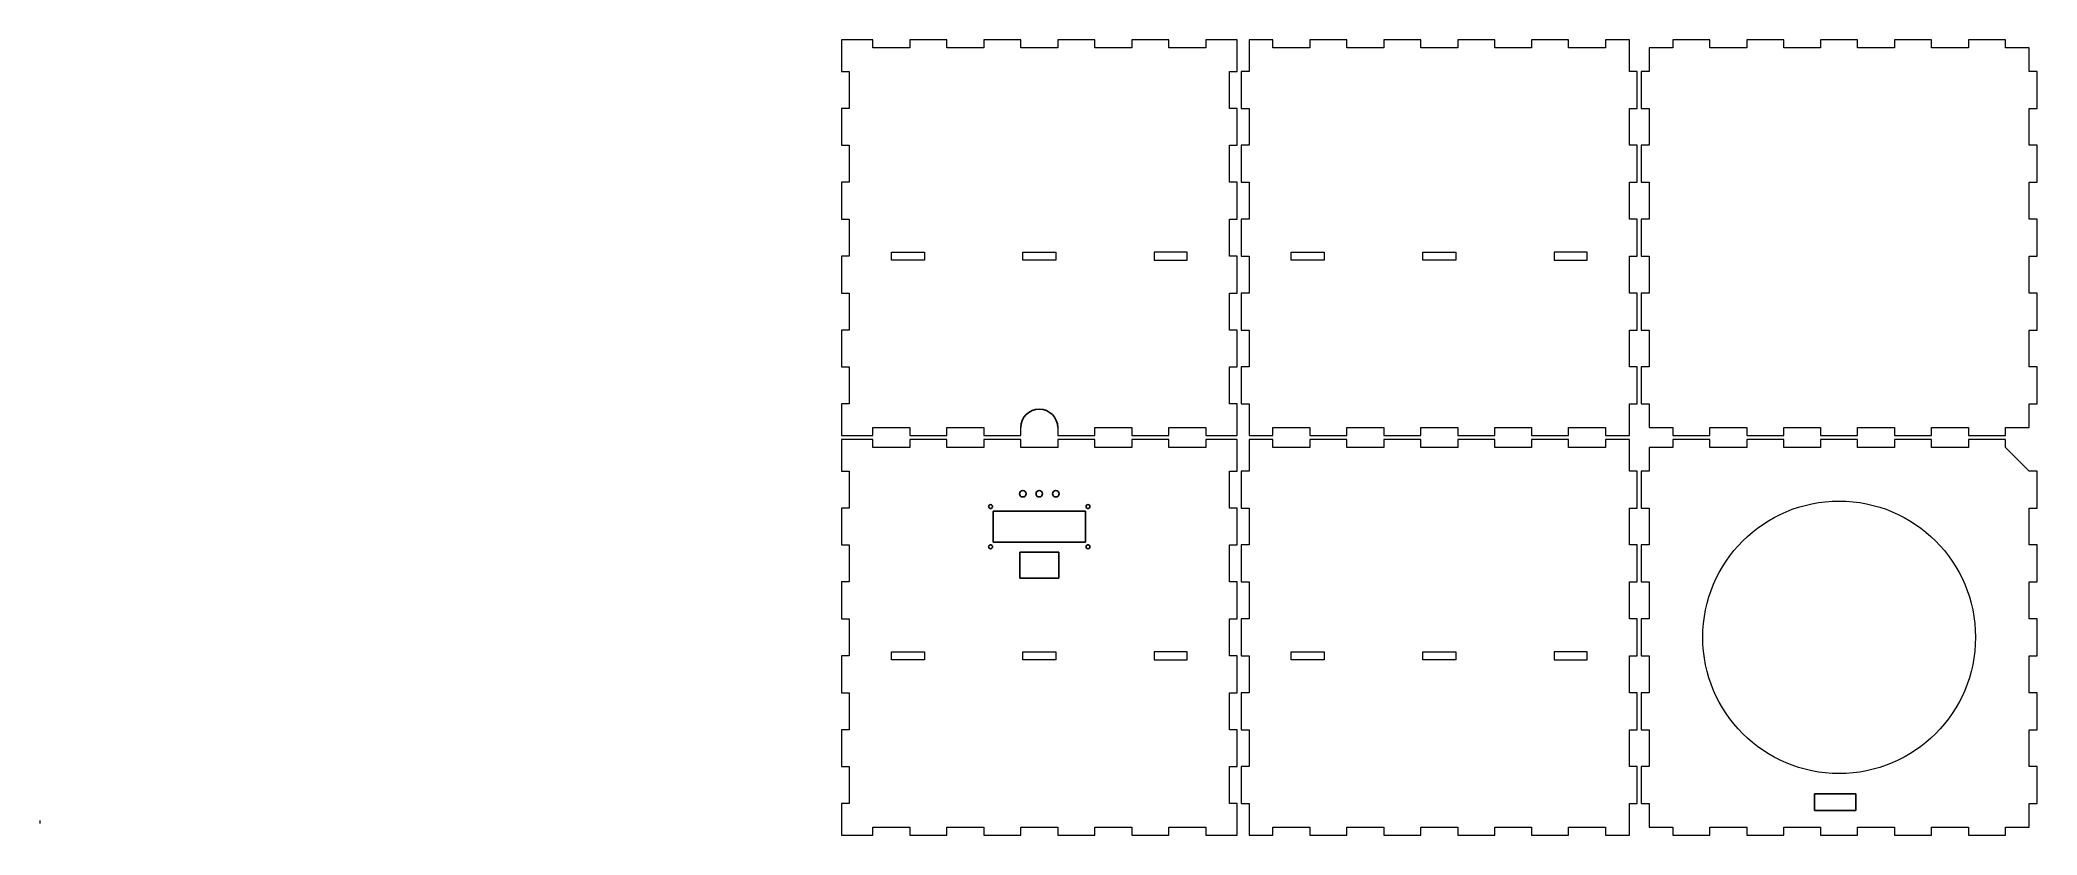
# Model space of a CAD drawing. Header units: inches. Extents: x -24.3 to 36.2, y 0.1 to 24.2.
import ezdxf

# ---------------------------------------------------------------- set-up
doc = ezdxf.new("R2010")
doc.units = ezdxf.units.IN
doc.header["$MEASUREMENT"] = 0
for name, color, linetype in [('back_outsideCutPath', 7, 'CONTINUOUS'), ('bottom_outsideCutPath', 7, 'CONTINUOUS'), ('front_outsideCutPath', 7, 'CONTINUOUS'), ('left_outsideCutPath', 7, 'CONTINUOUS'), ('right_outsideCutPath', 7, 'CONTINUOUS'), ('top_outsideCutPath', 7, 'CONTINUOUS')]:
    doc.layers.add(name, color=color, linetype=linetype)

msp = doc.modelspace()

# ---------------------------------------------------------------- linework, layer by layer
at = {"layer": 'back_outsideCutPath', "lineweight": 0}
for p, q in [((0, 24.25), (0, 23.2945)), ((0.9555, 24.25), (0, 24.25)), ((0.9555, 24.014), (0.9555, 24.25)), ((3.1975, 24.25), (2.0765, 24.25)), ((2.0765, 24.25), (2.0765, 24.014)), ((3.1975, 24.014), (3.1975, 24.25)), ((5.4395, 24.25), (4.3185, 24.25)), ((4.3185, 24.25), (4.3185, 24.014)), ((5.4395, 24.014), (5.4395, 24.25)), ((7.6815, 24.25), (6.5605, 24.25)), ((6.5605, 24.25), (6.5605, 24.014)), ((7.6815, 24.014), (7.6815, 24.25)), ((9.9235, 24.25), (8.8025, 24.25)), ((8.8025, 24.25), (8.8025, 24.014)), ((9.9235, 24.014), (9.9235, 24.25)), ((12, 24.25), (11.0445, 24.25)), ((11.0445, 24.25), (11.0445, 24.014)), ((12, 23.2945), (12, 24.25)), ((2.0765, 24.014), (0.9555, 24.014)), ((4.3185, 24.014), (3.1975, 24.014)), ((6.5605, 24.014), (5.4395, 24.014)), ((8.8025, 24.014), (7.6815, 24.014)), ((11.0445, 24.014), (9.9235, 24.014)), ((0, 23.2945), (0.236, 23.2945)), ((0.236, 23.2945), (0.236, 22.1735)), ((11.764, 22.1735), (11.764, 23.2945)), ((11.764, 23.2945), (12, 23.2945)), ((0.236, 22.1735), (0, 22.1735)), ((0, 22.1735), (0, 21.0525)), ((12, 22.1735), (11.764, 22.1735)), ((12, 21.0525), (12, 22.1735)), ((0, 21.0525), (0.236, 21.0525)), ((0.236, 21.0525), (0.236, 19.9315)), ((11.764, 19.9315), (11.764, 21.0525)), ((11.764, 21.0525), (12, 21.0525)), ((0.236, 19.9315), (0, 19.9315)), ((0, 19.9315), (0, 18.8105)), ((12, 19.9315), (11.764, 19.9315)), ((12, 18.8105), (12, 19.9315)), ((0, 18.8105), (0.236, 18.8105)), ((0.236, 18.8105), (0.236, 17.6895)), ((11.764, 17.6895), (11.764, 18.8105)), ((11.764, 18.8105), (12, 18.8105)), ((0.236, 17.6895), (0, 17.6895)), ((0, 17.6895), (0, 16.5685)), ((12, 17.6895), (11.764, 17.6895)), ((12, 16.5685), (12, 17.6895)), ((0, 16.5685), (0.236, 16.5685)), ((0.236, 16.5685), (0.236, 15.4475)), ((11.764, 15.4475), (11.764, 16.5685)), ((11.764, 16.5685), (12, 16.5685)), ((0.236, 15.4475), (0, 15.4475)), ((0, 15.4475), (0, 14.3265)), ((12, 15.4475), (11.764, 15.4475)), ((12, 14.3265), (12, 15.4475)), ((0, 14.3265), (0.236, 14.3265)), ((0.236, 14.3265), (0.236, 13.2055)), ((11.764, 13.2055), (11.764, 14.3265)), ((11.764, 14.3265), (12, 14.3265)), ((0.236, 13.2055), (0, 13.2055)), ((0, 13.2055), (0, 12.25)), ((12, 13.2055), (11.764, 13.2055)), ((12, 12.25), (12, 13.2055)), ((0, 12.25), (0.9555, 12.25)), ((0.9555, 12.25), (0.9555, 12.486)), ((0.9555, 12.486), (2.0765, 12.486)), ((2.0765, 12.486), (2.0765, 12.25)), ((2.0765, 12.25), (3.1975, 12.25)), ((3.1975, 12.25), (3.1975, 12.486)), ((3.1975, 12.486), (4.3185, 12.486)), ((4.3185, 12.486), (4.3185, 12.25)), ((4.3185, 12.25), (5.4395, 12.25)), ((5.4395, 12.25), (5.4395, 12.486)), ((6.5605, 12.486), (6.5605, 12.25)), ((6.5605, 12.25), (7.6815, 12.25)), ((7.6815, 12.25), (7.6815, 12.486)), ((7.6815, 12.486), (8.8025, 12.486)), ((8.8025, 12.486), (8.8025, 12.25)), ((8.8025, 12.25), (9.9235, 12.25)), ((9.9235, 12.25), (9.9235, 12.486)), ((9.9235, 12.486), (11.0445, 12.486)), ((11.0445, 12.486), (11.0445, 12.25)), ((11.0445, 12.25), (12, 12.25))]:
    msp.add_line(p, q, dxfattribs=at)
at = {"layer": 'back_outsideCutPath', "linetype": 'Continuous', "lineweight": 0}
for p, q in [((1.516, 17.814), (2.516, 17.814)), ((1.516, 17.564), (1.516, 17.814)), ((2.516, 17.564), (1.516, 17.564)), ((2.516, 17.814), (2.516, 17.564)), ((5.5, 17.564), (5.5, 17.814)), ((5.5, 17.814), (6, 17.814)), ((6.5, 17.564), (5.5, 17.564)), ((6, 17.814), (6.5, 17.814)), ((6.5, 17.814), (6.5, 17.564)), ((10.484, 17.814), (9.484, 17.814)), ((9.484, 17.814), (9.484, 17.564)), ((9.484, 17.564), (10.484, 17.564)), ((10.484, 17.564), (10.484, 17.814))]:
    msp.add_line(p, q, dxfattribs=at)
at = {"layer": 'back_outsideCutPath', "linetype": 'Continuous'}
msp.add_arc((6, 12.486), 0.5605, 0, 180, dxfattribs=at)
at = {"layer": 'bottom_outsideCutPath', "lineweight": 0}
for p, q in [((26.3265, 24.25), (25.2055, 24.25)), ((25.2055, 24.25), (25.2055, 24.014)), ((26.3265, 24.014), (26.3265, 24.25)), ((28.5685, 24.25), (27.4475, 24.25)), ((27.4475, 24.25), (27.4475, 24.014)), ((28.5685, 24.014), (28.5685, 24.25)), ((30.8105, 24.25), (29.6895, 24.25)), ((29.6895, 24.25), (29.6895, 24.014)), ((30.8105, 24.014), (30.8105, 24.25)), ((33.0525, 24.25), (31.9315, 24.25)), ((31.9315, 24.25), (31.9315, 24.014)), ((33.0525, 24.014), (33.0525, 24.25)), ((35.2945, 24.25), (34.1735, 24.25)), ((34.1735, 24.25), (34.1735, 24.014)), ((35.2945, 24.014), (35.2945, 24.25)), ((24.486, 24.014), (24.486, 23.2945)), ((25.2055, 24.014), (24.486, 24.014)), ((27.4475, 24.014), (26.3265, 24.014)), ((29.6895, 24.014), (28.5685, 24.014)), ((31.9315, 24.014), (30.8105, 24.014)), ((34.1735, 24.014), (33.0525, 24.014)), ((36.014, 24.014), (35.2945, 24.014)), ((36.014, 23.2945), (36.014, 24.014)), ((24.486, 23.2945), (24.25, 23.2945)), ((24.25, 23.2945), (24.25, 22.1735)), ((36.25, 23.2945), (36.014, 23.2945)), ((36.25, 22.1735), (36.25, 23.2945)), ((24.25, 22.1735), (24.486, 22.1735)), ((24.486, 22.1735), (24.486, 21.0525)), ((36.014, 21.0525), (36.014, 22.1735)), ((36.014, 22.1735), (36.25, 22.1735)), ((24.486, 21.0525), (24.25, 21.0525)), ((24.25, 21.0525), (24.25, 19.9315)), ((36.25, 21.0525), (36.014, 21.0525)), ((36.25, 19.9315), (36.25, 21.0525)), ((24.25, 19.9315), (24.486, 19.9315)), ((24.486, 19.9315), (24.486, 18.8105)), ((36.014, 18.8105), (36.014, 19.9315)), ((36.014, 19.9315), (36.25, 19.9315)), ((24.486, 18.8105), (24.25, 18.8105)), ((24.25, 18.8105), (24.25, 17.6895)), ((36.25, 18.8105), (36.014, 18.8105)), ((36.25, 17.6895), (36.25, 18.8105)), ((24.25, 17.6895), (24.486, 17.6895)), ((24.486, 17.6895), (24.486, 16.5685)), ((36.014, 16.5685), (36.014, 17.6895)), ((36.014, 17.6895), (36.25, 17.6895)), ((24.486, 16.5685), (24.25, 16.5685)), ((24.25, 16.5685), (24.25, 15.4475)), ((36.25, 16.5685), (36.014, 16.5685)), ((36.25, 15.4475), (36.25, 16.5685)), ((24.25, 15.4475), (24.486, 15.4475)), ((24.486, 15.4475), (24.486, 14.3265)), ((36.014, 14.3265), (36.014, 15.4475)), ((36.014, 15.4475), (36.25, 15.4475)), ((24.486, 14.3265), (24.25, 14.3265)), ((24.25, 14.3265), (24.25, 13.2055)), ((36.25, 14.3265), (36.014, 14.3265)), ((36.25, 13.2055), (36.25, 14.3265)), ((24.25, 13.2055), (24.486, 13.2055)), ((24.486, 13.2055), (24.486, 12.486)), ((36.014, 12.486), (36.014, 13.2055)), ((36.014, 13.2055), (36.25, 13.2055)), ((24.486, 12.486), (25.2055, 12.486)), ((25.2055, 12.486), (25.2055, 12.25)), ((25.2055, 12.25), (26.3265, 12.25)), ((26.3265, 12.25), (26.3265, 12.486)), ((26.3265, 12.486), (27.4475, 12.486)), ((27.4475, 12.486), (27.4475, 12.25)), ((27.4475, 12.25), (28.5685, 12.25)), ((28.5685, 12.25), (28.5685, 12.486)), ((28.5685, 12.486), (29.6895, 12.486)), ((29.6895, 12.486), (29.6895, 12.25)), ((29.6895, 12.25), (30.8105, 12.25)), ((30.8105, 12.25), (30.8105, 12.486)), ((30.8105, 12.486), (31.9315, 12.486)), ((31.9315, 12.486), (31.9315, 12.25)), ((31.9315, 12.25), (33.0525, 12.25)), ((33.0525, 12.25), (33.0525, 12.486)), ((33.0525, 12.486), (34.1735, 12.486)), ((34.1735, 12.486), (34.1735, 12.25)), ((34.1735, 12.25), (35.2945, 12.25)), ((35.2945, 12.25), (35.2945, 12.486)), ((35.2945, 12.486), (36.014, 12.486))]:
    msp.add_line(p, q, dxfattribs=at)
at = {"layer": 'bottom_outsideCutPath', "linetype": 'Continuous'}
for p, q in [((35.2945, 11.889), (36.014, 11.1695)), ((30.25, 1.375), (29.5, 1.375)), ((29.5, 1.375), (29.5, 0.875)), ((30.76, 1.375), (30.25, 1.375)), ((30.76, 0.875), (30.76, 1.375)), ((29.5, 0.875), (30.76, 0.875))]:
    msp.add_line(p, q, dxfattribs=at)
at = {"layer": 'front_outsideCutPath', "lineweight": 0}
for p, q in [((0, 12.125), (0, 11.1695)), ((0.9555, 12.125), (0, 12.125)), ((0.9555, 11.889), (0.9555, 12.125)), ((3.1975, 12.125), (2.0765, 12.125)), ((2.0765, 12.125), (2.0765, 11.889)), ((3.1975, 11.889), (3.1975, 12.125)), ((5.4395, 12.125), (4.3185, 12.125)), ((4.3185, 12.125), (4.3185, 11.889)), ((5.4395, 11.889), (5.4395, 12.125)), ((7.6815, 12.125), (6.5605, 12.125)), ((6.5605, 12.125), (6.5605, 11.889)), ((7.6815, 11.889), (7.6815, 12.125)), ((9.9235, 12.125), (8.8025, 12.125)), ((8.8025, 12.125), (8.8025, 11.889)), ((9.9235, 11.889), (9.9235, 12.125)), ((12, 12.125), (11.0445, 12.125)), ((11.0445, 12.125), (11.0445, 11.889)), ((12, 11.1695), (12, 12.125)), ((2.0765, 11.889), (0.9555, 11.889)), ((4.3185, 11.889), (3.1975, 11.889)), ((6.5605, 11.889), (5.4395, 11.889)), ((8.8025, 11.889), (7.6815, 11.889)), ((11.0445, 11.889), (9.9235, 11.889)), ((0, 11.1695), (0.236, 11.1695)), ((0.236, 11.1695), (0.236, 10.0485)), ((11.764, 10.0485), (11.764, 11.1695)), ((11.764, 11.1695), (12, 11.1695)), ((0.236, 10.0485), (0, 10.0485)), ((0, 10.0485), (0, 8.9275)), ((12, 10.0485), (11.764, 10.0485)), ((12, 8.9275), (12, 10.0485)), ((0, 8.9275), (0.236, 8.9275)), ((0.236, 8.9275), (0.236, 7.8065)), ((11.764, 7.8065), (11.764, 8.9275)), ((11.764, 8.9275), (12, 8.9275)), ((0.236, 7.8065), (0, 7.8065)), ((0, 7.8065), (0, 6.6855)), ((12, 7.8065), (11.764, 7.8065)), ((12, 6.6855), (12, 7.8065)), ((0, 6.6855), (0.236, 6.6855)), ((0.236, 6.6855), (0.236, 5.5645)), ((11.764, 5.5645), (11.764, 6.6855)), ((11.764, 6.6855), (12, 6.6855)), ((0.236, 5.5645), (0, 5.5645)), ((0, 5.5645), (0, 4.4435)), ((12, 5.5645), (11.764, 5.5645)), ((12, 4.4435), (12, 5.5645)), ((0, 4.4435), (0.236, 4.4435)), ((0.236, 4.4435), (0.236, 3.3225)), ((11.764, 3.3225), (11.764, 4.4435)), ((11.764, 4.4435), (12, 4.4435)), ((0.236, 3.3225), (0, 3.3225)), ((0, 3.3225), (0, 2.2015)), ((12, 3.3225), (11.764, 3.3225)), ((12, 2.2015), (12, 3.3225)), ((0, 2.2015), (0.236, 2.2015)), ((0.236, 2.2015), (0.236, 1.0805)), ((11.764, 1.0805), (11.764, 2.2015)), ((11.764, 2.2015), (12, 2.2015)), ((0.236, 1.0805), (0, 1.0805)), ((0, 1.0805), (0, 0.125)), ((12, 1.0805), (11.764, 1.0805)), ((12, 0.125), (12, 1.0805)), ((0, 0.125), (0.9555, 0.125)), ((0.9555, 0.125), (0.9555, 0.361)), ((0.9555, 0.361), (2.0765, 0.361)), ((2.0765, 0.361), (2.0765, 0.125)), ((2.0765, 0.125), (3.1975, 0.125)), ((3.1975, 0.125), (3.1975, 0.361)), ((3.1975, 0.361), (4.3185, 0.361)), ((4.3185, 0.361), (4.3185, 0.125)), ((4.3185, 0.125), (5.4395, 0.125)), ((5.4395, 0.125), (5.4395, 0.361)), ((5.4395, 0.361), (6.5605, 0.361)), ((6.5605, 0.361), (6.5605, 0.125)), ((6.5605, 0.125), (7.6815, 0.125)), ((7.6815, 0.125), (7.6815, 0.361)), ((7.6815, 0.361), (8.8025, 0.361)), ((8.8025, 0.361), (8.8025, 0.125)), ((8.8025, 0.125), (9.9235, 0.125)), ((9.9235, 0.125), (9.9235, 0.361)), ((9.9235, 0.361), (11.0445, 0.361)), ((11.0445, 0.361), (11.0445, 0.125)), ((11.0445, 0.125), (12, 0.125))]:
    msp.add_line(p, q, dxfattribs=at)
at = {"layer": 'front_outsideCutPath', "linetype": 'Continuous'}
for p, q in [((4.6, 9.007), (4.6, 9.957)), ((4.6, 9.957), (7.4, 9.957)), ((7.4, 9.957), (7.4, 9.007)), ((6, 9.007), (4.6, 9.007)), ((5.4078, 8.707), (5.4078, 7.9196)), ((5.4078, 8.707), (6.5889, 8.707)), ((7.4, 9.007), (6, 9.007)), ((6.5889, 7.9196), (6.5889, 8.707)), ((5.4078, 7.9196), (6.5889, 7.9196))]:
    msp.add_line(p, q, dxfattribs=at)
at = {"layer": 'front_outsideCutPath', "linetype": 'Continuous', "lineweight": 0}
for p, q in [((1.516, 5.689), (2.516, 5.689)), ((1.516, 5.439), (1.516, 5.689)), ((2.516, 5.689), (2.516, 5.439)), ((5.5, 5.439), (5.5, 5.689)), ((5.5, 5.689), (6, 5.689)), ((6, 5.689), (6.5, 5.689)), ((6.5, 5.689), (6.5, 5.439)), ((10.484, 5.689), (9.484, 5.689)), ((9.484, 5.689), (9.484, 5.439)), ((10.484, 5.439), (10.484, 5.689)), ((17.625, 5.439), (17.625, 5.689)), ((17.625, 5.689), (18.125, 5.689)), ((18.125, 5.689), (18.625, 5.689)), ((18.625, 5.689), (18.625, 5.439)), ((22.609, 5.689), (21.609, 5.689)), ((21.609, 5.689), (21.609, 5.439)), ((22.609, 5.439), (22.609, 5.689)), ((2.516, 5.439), (1.516, 5.439)), ((6.5, 5.439), (5.5, 5.439)), ((9.484, 5.439), (10.484, 5.439)), ((18.625, 5.439), (17.625, 5.439)), ((21.609, 5.439), (22.609, 5.439))]:
    msp.add_line(p, q, dxfattribs=at)
at = {"layer": 'front_outsideCutPath', "linetype": 'Continuous'}
for centre, radius in [((5.5, 10.482), 0.0985), ((6, 10.482), 0.0985), ((6.5, 10.482), 0.0985), ((4.5236, 10.0922), 0.0591), ((7.4764, 10.0922), 0.0591), ((4.5236, 8.8718), 0.0591), ((7.4764, 8.8718), 0.0591)]:
    msp.add_circle(centre, radius, dxfattribs=at)
at = {"layer": 'left_outsideCutPath', "lineweight": 0}
for p, q in [((12.361, 12.125), (12.361, 11.1695)), ((13.0805, 12.125), (12.361, 12.125)), ((13.0805, 11.889), (13.0805, 12.125)), ((15.3225, 12.125), (14.2015, 12.125)), ((14.2015, 12.125), (14.2015, 11.889)), ((15.3225, 11.889), (15.3225, 12.125)), ((17.5645, 12.125), (16.4435, 12.125)), ((16.4435, 12.125), (16.4435, 11.889)), ((17.5645, 11.889), (17.5645, 12.125)), ((19.8065, 12.125), (18.6855, 12.125)), ((18.6855, 12.125), (18.6855, 11.889)), ((19.8065, 11.889), (19.8065, 12.125)), ((22.0485, 12.125), (20.9275, 12.125)), ((20.9275, 12.125), (20.9275, 11.889)), ((22.0485, 11.889), (22.0485, 12.125)), ((23.889, 12.125), (23.1695, 12.125)), ((23.1695, 12.125), (23.1695, 11.889)), ((23.889, 11.1695), (23.889, 12.125)), ((14.2015, 11.889), (13.0805, 11.889)), ((16.4435, 11.889), (15.3225, 11.889)), ((18.6855, 11.889), (17.5645, 11.889)), ((20.9275, 11.889), (19.8065, 11.889)), ((23.1695, 11.889), (22.0485, 11.889)), ((12.361, 11.1695), (12.125, 11.1695)), ((12.125, 11.1695), (12.125, 10.0485)), ((24.125, 11.1695), (23.889, 11.1695)), ((24.125, 10.0485), (24.125, 11.1695)), ((12.125, 10.0485), (12.361, 10.0485)), ((12.361, 10.0485), (12.361, 8.9275)), ((23.889, 8.9275), (23.889, 10.0485)), ((23.889, 10.0485), (24.125, 10.0485)), ((12.361, 8.9275), (12.125, 8.9275)), ((12.125, 8.9275), (12.125, 7.8065)), ((24.125, 8.9275), (23.889, 8.9275)), ((24.125, 7.8065), (24.125, 8.9275)), ((12.125, 7.8065), (12.361, 7.8065)), ((12.361, 7.8065), (12.361, 6.6855)), ((23.889, 6.6855), (23.889, 7.8065)), ((23.889, 7.8065), (24.125, 7.8065)), ((12.361, 6.6855), (12.125, 6.6855)), ((12.125, 6.6855), (12.125, 5.5645)), ((24.125, 6.6855), (23.889, 6.6855)), ((24.125, 5.5645), (24.125, 6.6855)), ((12.125, 5.5645), (12.361, 5.5645)), ((12.361, 5.5645), (12.361, 4.4435)), ((23.889, 4.4435), (23.889, 5.5645)), ((23.889, 5.5645), (24.125, 5.5645)), ((12.361, 4.4435), (12.125, 4.4435)), ((12.125, 4.4435), (12.125, 3.3225)), ((24.125, 4.4435), (23.889, 4.4435)), ((24.125, 3.3225), (24.125, 4.4435)), ((12.125, 3.3225), (12.361, 3.3225)), ((12.361, 3.3225), (12.361, 2.2015)), ((23.889, 2.2015), (23.889, 3.3225)), ((23.889, 3.3225), (24.125, 3.3225)), ((12.361, 2.2015), (12.125, 2.2015)), ((12.125, 2.2015), (12.125, 1.0805)), ((24.125, 2.2015), (23.889, 2.2015)), ((24.125, 1.0805), (24.125, 2.2015)), ((12.125, 1.0805), (12.361, 1.0805)), ((12.361, 1.0805), (12.361, 0.125)), ((23.889, 0.125), (23.889, 1.0805)), ((23.889, 1.0805), (24.125, 1.0805)), ((12.361, 0.125), (13.0805, 0.125)), ((13.0805, 0.125), (13.0805, 0.361)), ((13.0805, 0.361), (14.2015, 0.361)), ((14.2015, 0.361), (14.2015, 0.125)), ((14.2015, 0.125), (15.3225, 0.125)), ((15.3225, 0.125), (15.3225, 0.361)), ((15.3225, 0.361), (16.4435, 0.361)), ((16.4435, 0.361), (16.4435, 0.125)), ((16.4435, 0.125), (17.5645, 0.125)), ((17.5645, 0.125), (17.5645, 0.361)), ((17.5645, 0.361), (18.6855, 0.361)), ((18.6855, 0.361), (18.6855, 0.125)), ((18.6855, 0.125), (19.8065, 0.125)), ((19.8065, 0.125), (19.8065, 0.361)), ((19.8065, 0.361), (20.9275, 0.361)), ((20.9275, 0.361), (20.9275, 0.125)), ((20.9275, 0.125), (22.0485, 0.125)), ((22.0485, 0.125), (22.0485, 0.361)), ((22.0485, 0.361), (23.1695, 0.361)), ((23.1695, 0.361), (23.1695, 0.125)), ((23.1695, 0.125), (23.889, 0.125))]:
    msp.add_line(p, q, dxfattribs=at)
at = {"layer": 'left_outsideCutPath', "linetype": 'Continuous', "lineweight": 0}
for p, q in [((13.641, 5.689), (14.641, 5.689)), ((13.641, 5.439), (13.641, 5.689)), ((14.641, 5.689), (14.641, 5.439)), ((14.641, 5.439), (13.641, 5.439))]:
    msp.add_line(p, q, dxfattribs=at)
at = {"layer": 'right_outsideCutPath', "lineweight": 0}
for p, q in [((12.361, 24.25), (12.361, 23.2945)), ((13.0805, 24.25), (12.361, 24.25)), ((13.0805, 24.014), (13.0805, 24.25)), ((15.3225, 24.25), (14.2015, 24.25)), ((14.2015, 24.25), (14.2015, 24.014)), ((15.3225, 24.014), (15.3225, 24.25)), ((17.5645, 24.25), (16.4435, 24.25)), ((16.4435, 24.25), (16.4435, 24.014)), ((17.5645, 24.014), (17.5645, 24.25)), ((19.8065, 24.25), (18.6855, 24.25)), ((18.6855, 24.25), (18.6855, 24.014)), ((19.8065, 24.014), (19.8065, 24.25)), ((22.0485, 24.25), (20.9275, 24.25)), ((20.9275, 24.25), (20.9275, 24.014)), ((22.0485, 24.014), (22.0485, 24.25)), ((23.889, 24.25), (23.1695, 24.25)), ((23.1695, 24.25), (23.1695, 24.014)), ((23.889, 23.2945), (23.889, 24.25)), ((14.2015, 24.014), (13.0805, 24.014)), ((16.4435, 24.014), (15.3225, 24.014)), ((18.6855, 24.014), (17.5645, 24.014)), ((20.9275, 24.014), (19.8065, 24.014)), ((23.1695, 24.014), (22.0485, 24.014)), ((12.361, 23.2945), (12.125, 23.2945)), ((12.125, 23.2945), (12.125, 22.1735)), ((24.125, 23.2945), (23.889, 23.2945)), ((24.125, 22.1735), (24.125, 23.2945)), ((12.125, 22.1735), (12.361, 22.1735)), ((12.361, 22.1735), (12.361, 21.0525)), ((23.889, 21.0525), (23.889, 22.1735)), ((23.889, 22.1735), (24.125, 22.1735)), ((12.361, 21.0525), (12.125, 21.0525)), ((12.125, 21.0525), (12.125, 19.9315)), ((24.125, 21.0525), (23.889, 21.0525)), ((24.125, 19.9315), (24.125, 21.0525)), ((12.125, 19.9315), (12.361, 19.9315)), ((12.361, 19.9315), (12.361, 18.8105)), ((23.889, 18.8105), (23.889, 19.9315)), ((23.889, 19.9315), (24.125, 19.9315)), ((12.361, 18.8105), (12.125, 18.8105)), ((12.125, 18.8105), (12.125, 17.6895)), ((24.125, 18.8105), (23.889, 18.8105)), ((24.125, 17.6895), (24.125, 18.8105)), ((12.125, 17.6895), (12.361, 17.6895)), ((12.361, 17.6895), (12.361, 16.5685)), ((23.889, 16.5685), (23.889, 17.6895)), ((23.889, 17.6895), (24.125, 17.6895)), ((12.361, 16.5685), (12.125, 16.5685)), ((12.125, 16.5685), (12.125, 15.4475)), ((24.125, 16.5685), (23.889, 16.5685)), ((24.125, 15.4475), (24.125, 16.5685)), ((12.125, 15.4475), (12.361, 15.4475)), ((12.361, 15.4475), (12.361, 14.3265)), ((23.889, 14.3265), (23.889, 15.4475)), ((23.889, 15.4475), (24.125, 15.4475)), ((12.361, 14.3265), (12.125, 14.3265)), ((12.125, 14.3265), (12.125, 13.2055)), ((24.125, 14.3265), (23.889, 14.3265)), ((24.125, 13.2055), (24.125, 14.3265)), ((12.125, 13.2055), (12.361, 13.2055)), ((12.361, 13.2055), (12.361, 12.25)), ((23.889, 12.25), (23.889, 13.2055)), ((23.889, 13.2055), (24.125, 13.2055)), ((12.361, 12.25), (13.0805, 12.25)), ((13.0805, 12.25), (13.0805, 12.486)), ((13.0805, 12.486), (14.2015, 12.486)), ((14.2015, 12.486), (14.2015, 12.25)), ((14.2015, 12.25), (15.3225, 12.25)), ((15.3225, 12.25), (15.3225, 12.486)), ((15.3225, 12.486), (16.4435, 12.486)), ((16.4435, 12.486), (16.4435, 12.25)), ((16.4435, 12.25), (17.5645, 12.25)), ((17.5645, 12.25), (17.5645, 12.486)), ((17.5645, 12.486), (18.6855, 12.486)), ((18.6855, 12.486), (18.6855, 12.25)), ((18.6855, 12.25), (19.8065, 12.25)), ((19.8065, 12.25), (19.8065, 12.486)), ((19.8065, 12.486), (20.9275, 12.486)), ((20.9275, 12.486), (20.9275, 12.25)), ((20.9275, 12.25), (22.0485, 12.25)), ((22.0485, 12.25), (22.0485, 12.486)), ((22.0485, 12.486), (23.1695, 12.486)), ((23.1695, 12.486), (23.1695, 12.25)), ((23.1695, 12.25), (23.889, 12.25))]:
    msp.add_line(p, q, dxfattribs=at)
at = {"layer": 'right_outsideCutPath', "linetype": 'Continuous', "lineweight": 0}
for p, q in [((13.641, 17.814), (14.641, 17.814)), ((13.641, 17.564), (13.641, 17.814)), ((14.641, 17.564), (13.641, 17.564)), ((14.641, 17.814), (14.641, 17.564)), ((17.625, 17.564), (17.625, 17.814)), ((17.625, 17.814), (18.125, 17.814)), ((18.625, 17.564), (17.625, 17.564)), ((18.125, 17.814), (18.625, 17.814)), ((18.625, 17.814), (18.625, 17.564)), ((22.609, 17.814), (21.609, 17.814)), ((21.609, 17.814), (21.609, 17.564)), ((21.609, 17.564), (22.609, 17.564)), ((22.609, 17.564), (22.609, 17.814))]:
    msp.add_line(p, q, dxfattribs=at)
at = {"layer": 'top_outsideCutPath', "lineweight": 0}
for p, q in [((26.3265, 12.125), (25.2055, 12.125)), ((25.2055, 12.125), (25.2055, 11.889)), ((26.3265, 11.889), (26.3265, 12.125)), ((28.5685, 12.125), (27.4475, 12.125)), ((27.4475, 12.125), (27.4475, 11.889)), ((28.5685, 11.889), (28.5685, 12.125)), ((30.8105, 12.125), (29.6895, 12.125)), ((29.6895, 12.125), (29.6895, 11.889)), ((30.8105, 11.889), (30.8105, 12.125)), ((33.0525, 12.125), (31.9315, 12.125)), ((31.9315, 12.125), (31.9315, 11.889)), ((33.0525, 11.889), (33.0525, 12.125)), ((35.2945, 12.125), (34.1735, 12.125)), ((34.1735, 12.125), (34.1735, 11.889)), ((35.2945, 11.889), (35.2945, 12.125)), ((24.486, 11.889), (24.486, 11.1695)), ((25.2055, 11.889), (24.486, 11.889)), ((27.4475, 11.889), (26.3265, 11.889)), ((29.6895, 11.889), (28.5685, 11.889)), ((31.9315, 11.889), (30.8105, 11.889)), ((34.1735, 11.889), (33.0525, 11.889)), ((24.486, 11.1695), (24.25, 11.1695)), ((24.25, 11.1695), (24.25, 10.0485)), ((36.25, 11.1695), (36.014, 11.1695)), ((36.25, 10.0485), (36.25, 11.1695)), ((24.25, 10.0485), (24.486, 10.0485)), ((24.486, 10.0485), (24.486, 8.9275)), ((36.014, 8.9275), (36.014, 10.0485)), ((36.014, 10.0485), (36.25, 10.0485)), ((24.486, 8.9275), (24.25, 8.9275)), ((24.25, 8.9275), (24.25, 7.8065)), ((36.25, 8.9275), (36.014, 8.9275)), ((36.25, 7.8065), (36.25, 8.9275)), ((24.25, 7.8065), (24.486, 7.8065)), ((24.486, 7.8065), (24.486, 6.6855)), ((36.014, 6.6855), (36.014, 7.8065)), ((36.014, 7.8065), (36.25, 7.8065)), ((24.486, 6.6855), (24.25, 6.6855)), ((24.25, 6.6855), (24.25, 5.5645)), ((36.25, 6.6855), (36.014, 6.6855)), ((36.25, 5.5645), (36.25, 6.6855)), ((24.25, 5.5645), (24.486, 5.5645)), ((24.486, 5.5645), (24.486, 4.4435)), ((36.014, 4.4435), (36.014, 5.5645)), ((36.014, 5.5645), (36.25, 5.5645)), ((24.486, 4.4435), (24.25, 4.4435)), ((24.25, 4.4435), (24.25, 3.3225)), ((36.25, 4.4435), (36.014, 4.4435)), ((36.25, 3.3225), (36.25, 4.4435)), ((24.25, 3.3225), (24.486, 3.3225)), ((24.486, 3.3225), (24.486, 2.2015)), ((36.014, 2.2015), (36.014, 3.3225)), ((36.014, 3.3225), (36.25, 3.3225)), ((24.486, 2.2015), (24.25, 2.2015)), ((24.25, 2.2015), (24.25, 1.0805)), ((36.25, 2.2015), (36.014, 2.2015)), ((36.25, 1.0805), (36.25, 2.2015)), ((24.25, 1.0805), (24.486, 1.0805)), ((24.486, 1.0805), (24.486, 0.361)), ((36.014, 0.361), (36.014, 1.0805)), ((36.014, 1.0805), (36.25, 1.0805)), ((-24.2977, 0.5636), (-24.2977, 0.4783)), ((24.486, 0.361), (25.2055, 0.361)), ((25.2055, 0.361), (25.2055, 0.125)), ((25.2055, 0.125), (26.3265, 0.125)), ((26.3265, 0.125), (26.3265, 0.361)), ((26.3265, 0.361), (27.4475, 0.361)), ((27.4475, 0.361), (27.4475, 0.125)), ((27.4475, 0.125), (28.5685, 0.125)), ((28.5685, 0.125), (28.5685, 0.361)), ((28.5685, 0.361), (29.6895, 0.361)), ((29.6895, 0.361), (29.6895, 0.125)), ((29.6895, 0.125), (30.8105, 0.125)), ((30.8105, 0.125), (30.8105, 0.361)), ((30.8105, 0.361), (31.9315, 0.361)), ((31.9315, 0.361), (31.9315, 0.125)), ((31.9315, 0.125), (33.0525, 0.125)), ((33.0525, 0.125), (33.0525, 0.361)), ((33.0525, 0.361), (34.1735, 0.361)), ((34.1735, 0.361), (34.1735, 0.125)), ((34.1735, 0.125), (35.2945, 0.125)), ((35.2945, 0.125), (35.2945, 0.361)), ((35.2945, 0.361), (36.014, 0.361))]:
    msp.add_line(p, q, dxfattribs=at)
at = {"layer": 'top_outsideCutPath', "linetype": 'Continuous', "lineweight": 0}
msp.add_circle((30.25, 6.125), 4.134, dxfattribs=at)

doc.saveas('drawing.dxf')
